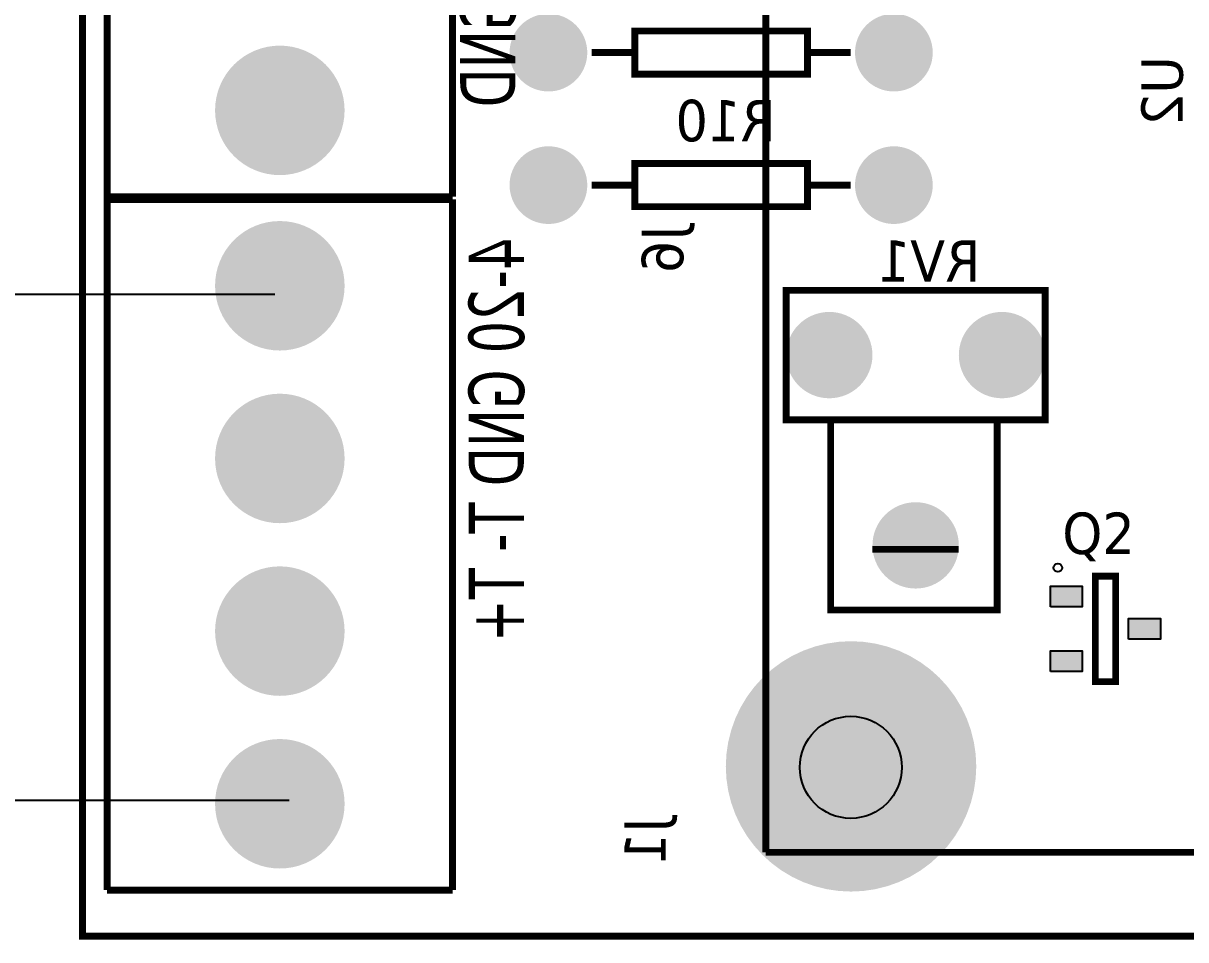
# Model space of a CAD drawing. Header units: millimetres. Extents: x 123.5 to 144.3, y 105.4 to 121.6.
# Drawn here: x 128.203 to 130.424, y 111.152 to 112.904 of the extents above; entities that cross this region are included whole.
import ezdxf

# ---------------------------------------------------------------- set-up
doc = ezdxf.new("R2010")
doc.units = ezdxf.units.MM
doc.layers.add('DESC', color=250, linetype='Continuous')
doc.layers.add('WIRES', color=7, linetype='Continuous')
doc.styles.get("Standard").update_dxf_attribs({"font": 'tahoma.ttf'})

# ---------------------------------------------------------------- blocks, each defined once
blk = doc.blocks.new('RPAD')
blk.add_trace([(-0.5, -0.5), (-0.5, 0.5), (0.5, -0.5), (0.5, 0.5)])
blk = doc.blocks.new('EPAD')
at = {"const_width": 0.5}
blk.add_lwpolyline([(-0.25, 0, 1), (0.25, 0, 1)], format="xyb", close=True, dxfattribs=at)
blk = doc.blocks.new('muflai2c')
for points, const_width in [([(146.8028, 109.2399), (151.528, 109.2399), (151.528, 112.1493), (146.8028, 112.1493), (146.8028, 109.2399)], 0.008), ([(146.8028, 109.2399), (151.528, 109.2399), (151.528, 112.1493), (146.8028, 112.1493), (146.8028, 109.2399)], 0.008), ([(146.8028, 109.2399), (151.528, 109.2399), (151.528, 112.1493), (146.8028, 112.1493), (146.8028, 109.2399)], 0.008), ([(147.5938, 112.093), (147.5938, 109.3371)], 0.008), ([(147.5938, 112.093), (147.5938, 109.3371)], 0.008), ([(147.5938, 112.093), (147.5938, 109.3371)], 0.008), ([(146.8312, 110.4966), (146.8312, 110.0966)], 0.008), ([(146.8312, 110.4966), (146.8312, 110.0966)], 0.008), ([(146.8312, 110.4966), (146.8312, 110.0966)], 0.008), ([(147.2312, 110.4966), (147.2312, 110.0966)], 0.008), ([(147.2312, 110.4966), (147.2312, 110.0966)], 0.008), ([(147.2312, 110.4966), (147.2312, 110.0966)], 0.008), ([(147.4422, 110.2385), (147.6422, 110.2385), (147.6422, 110.2885), (147.4422, 110.2885), (147.4422, 110.2385)], 0.008), ([(147.4422, 110.2385), (147.6422, 110.2385), (147.6422, 110.2885), (147.4422, 110.2885), (147.4422, 110.2385)], 0.008), ([(147.4422, 110.2385), (147.6422, 110.2385), (147.6422, 110.2885), (147.4422, 110.2885), (147.4422, 110.2385)], 0.008), ([(147.3922, 110.2635), (147.4422, 110.2635)], 0.008), ([(147.3922, 110.2635), (147.4422, 110.2635)], 0.008), ([(147.3922, 110.2635), (147.4422, 110.2635)], 0.008), ([(147.6422, 110.2635), (147.6922, 110.2635)], 0.008), ([(147.6422, 110.2635), (147.6922, 110.2635)], 0.008), ([(147.6422, 110.2635), (147.6922, 110.2635)], 0.008), ([(147.4422, 110.085), (147.6422, 110.085), (147.6422, 110.135), (147.4422, 110.135), (147.4422, 110.085)], 0.008), ([(147.4422, 110.085), (147.6422, 110.085), (147.6422, 110.135), (147.4422, 110.135), (147.4422, 110.085)], 0.008), ([(147.4422, 110.085), (147.6422, 110.085), (147.6422, 110.135), (147.4422, 110.135), (147.4422, 110.085)], 0.008), ([(147.3922, 110.11), (147.4422, 110.11)], 0.008), ([(147.3922, 110.11), (147.4422, 110.11)], 0.008), ([(147.3922, 110.11), (147.4422, 110.11)], 0.008), ([(147.6422, 110.11), (147.6922, 110.11)], 0.008), ([(147.6422, 110.11), (147.6922, 110.11)], 0.008), ([(147.6422, 110.11), (147.6922, 110.11)], 0.008), ([(146.8312, 110.0966), (147.2312, 110.0966)], 0.008), ([(146.8312, 110.0966), (147.2312, 110.0966)], 0.008), ([(146.8312, 110.0966), (147.2312, 110.0966)], 0.008), ([(147.2312, 110.0934), (146.8312, 110.0934), (146.8312, 109.2934)], 0.008), ([(147.2312, 110.0934), (146.8312, 110.0934), (146.8312, 109.2934)], 0.008), ([(147.2312, 110.0934), (146.8312, 110.0934), (146.8312, 109.2934)], 0.008), ([(147.2312, 109.2934), (147.2312, 110.0934)], 0.008), ([(147.2312, 109.2934), (147.2312, 110.0934)], 0.008), ([(147.2312, 109.2934), (147.2312, 110.0934)], 0.008), ([(147.6174, 109.8381), (147.9174, 109.8381), (147.9174, 109.9881), (147.6174, 109.9881), (147.6174, 109.8381)], 0.008), ([(147.6174, 109.8381), (147.9174, 109.8381), (147.9174, 109.9881), (147.6174, 109.9881), (147.6174, 109.8381)], 0.008), ([(147.6174, 109.8381), (147.9174, 109.8381), (147.9174, 109.9881), (147.6174, 109.9881), (147.6174, 109.8381)], 0.008), ([(147.669, 109.6178), (147.8619, 109.6178), (147.8619, 109.8383), (147.669, 109.8383), (147.669, 109.6178)], 0.008), ([(147.669, 109.6178), (147.8619, 109.6178), (147.8619, 109.8383), (147.669, 109.8383), (147.669, 109.6178)], 0.008), ([(147.669, 109.6178), (147.8619, 109.6178), (147.8619, 109.8383), (147.669, 109.8383), (147.669, 109.6178)], 0.008), ([(147.7174, 109.6881), (147.8174, 109.6881)], 0.008), ([(147.7174, 109.6881), (147.8174, 109.6881)], 0.008), ([(147.7174, 109.6881), (147.8174, 109.6881)], 0.008), ([(147.9754, 109.5349), (147.999, 109.5349), (147.999, 109.657), (147.9754, 109.657), (147.9754, 109.5349)], 0.00787), ([(147.9754, 109.5349), (147.999, 109.5349), (147.999, 109.657), (147.9754, 109.657), (147.9754, 109.5349)], 0.00787), ([(147.9754, 109.5349), (147.999, 109.5349), (147.999, 109.657), (147.9754, 109.657), (147.9754, 109.5349)], 0.00787), ([(147.5938, 109.3371), (148.1057, 109.3371)], 0.008), ([(147.5938, 109.3371), (148.1057, 109.3371)], 0.008), ([(147.5938, 109.3371), (148.1057, 109.3371)], 0.008), ([(147.2312, 109.2934), (146.8312, 109.2934)], 0.008), ([(147.2312, 109.2934), (146.8312, 109.2934)], 0.008), ([(147.2312, 109.2934), (146.8312, 109.2934)], 0.008)]:
    blk.add_lwpolyline(points, dxfattribs=dict(const_width=const_width))
for points in [[(147.9234, 109.6214), (147.9234, 109.6454), (147.9604, 109.6454), (147.9604, 109.6214), (147.9234, 109.6214)], [(148.014, 109.584), (148.014, 109.608), (148.051, 109.608), (148.051, 109.584), (148.014, 109.584)], [(147.9234, 109.5466), (147.9234, 109.5706), (147.9604, 109.5706), (147.9604, 109.5466), (147.9234, 109.5466)]]:
    blk.add_lwpolyline(points, close=True)
for centre, radius in [((147.9321, 109.6668), 0.00492), ((147.9321, 109.6668), 0.00492), ((147.9321, 109.6668), 0.00492), ((147.6923, 109.4356), 0.0591), ((147.6923, 109.4356), 0.0591), ((147.6923, 109.4356), 0.0591)]:
    blk.add_circle(centre, radius)
for p, xscale, yscale in [((147.3422, 110.2635), 0.09, 0.09), ((147.7422, 110.2635), 0.09, 0.09), ((147.0312, 110.1966), 0.15, 0.15), ((147.3422, 110.11), 0.09, 0.09), ((147.7422, 110.11), 0.09, 0.09), ((147.0312, 109.9934), 0.15, 0.15), ((147.6674, 109.9131), 0.1, 0.1), ((147.8674, 109.9131), 0.1, 0.1), ((147.0312, 109.7934), 0.15, 0.15), ((147.7674, 109.6927), 0.1, 0.1), ((147.0312, 109.5934), 0.15, 0.15), ((147.6926, 109.4367), 0.29, 0.29), ((147.0312, 109.3934), 0.15, 0.15)]:
    blk.add_blockref('EPAD', p, dxfattribs=dict(xscale=xscale, yscale=yscale))
at = {"xscale": 0.024, "yscale": 0.037, "rotation": 90}
for p in [(147.9419, 109.6334), (148.0325, 109.596), (147.9419, 109.5586)]:
    blk.add_blockref('RPAD', p, dxfattribs=at)
at = {"text_generation_flag": 2}
for s, height, width, p in [('4-20 GND', 0.064, 0.78125, (147.304, 110.4879)), ('4-20 GND', 0.064, 0.78125, (147.304, 110.4879)), ('4-20 GND', 0.064, 0.78125, (147.304, 110.4879)), ('U2', 0.048, 1.041667, (148.0767, 110.2592)), ('U2', 0.048, 1.041667, (148.0767, 110.2592)), ('U2', 0.048, 1.041667, (148.0767, 110.2592)), ('J6', 0.048, 1.041667, (147.4983, 110.0631)), ('J6', 0.048, 1.041667, (147.4983, 110.0631)), ('J6', 0.048, 1.041667, (147.4983, 110.0631)), ('4-20 GND T- T+', 0.064, 0.78125, (147.3138, 110.049)), ('4-20 GND T- T+', 0.064, 0.78125, (147.3138, 110.049)), ('4-20 GND T- T+', 0.064, 0.78125, (147.3138, 110.049)), ('J1', 0.048, 1.041667, (147.4781, 109.3773)), ('J1', 0.048, 1.041667, (147.4781, 109.3773)), ('J1', 0.048, 1.041667, (147.4781, 109.3773))]:
    blk.add_text(s, height=height, rotation=90, dxfattribs=dict(at, width=width)).set_placement(p)
at = {"text_generation_flag": 2, "width": 1.041667}
for s, p in [('R10', (147.6054, 110.1608)), ('R10', (147.6054, 110.1608)), ('R10', (147.6054, 110.1608)), ('RV1', (147.8424, 109.9981)), ('RV1', (147.8424, 109.9981)), ('RV1', (147.8424, 109.9981))]:
    blk.add_text(s, height=0.048, dxfattribs=at).set_placement(p)
at = {"width": 1.041667}
blk.add_text('Q2', height=0.048, dxfattribs=at).set_placement((147.9372, 109.6827))
blk.add_text('Q2', height=0.048, dxfattribs=at).set_placement((147.9372, 109.6827))
blk.add_text('Q2', height=0.048, dxfattribs=at).set_placement((147.9372, 109.6827))

msp = doc.modelspace()

# ---------------------------------------------------------------- linework, layer by layer
at = {"layer": 'WIRES'}
for p, q in [((128.6842, 112.3854), (125.765, 112.3854)), ((126.957, 111.4186), (128.7115, 111.4186))]:
    msp.add_line(p, q, dxfattribs=at)

# ---------------------------------------------------------------- block references
at = {"layer": 'DESC', "xscale": 1.65, "yscale": 1.65, "zscale": 1.65}
msp.add_blockref('muflai2c', (-113.9078, -69.0872), dxfattribs=at)

doc.saveas('drawing.dxf')
